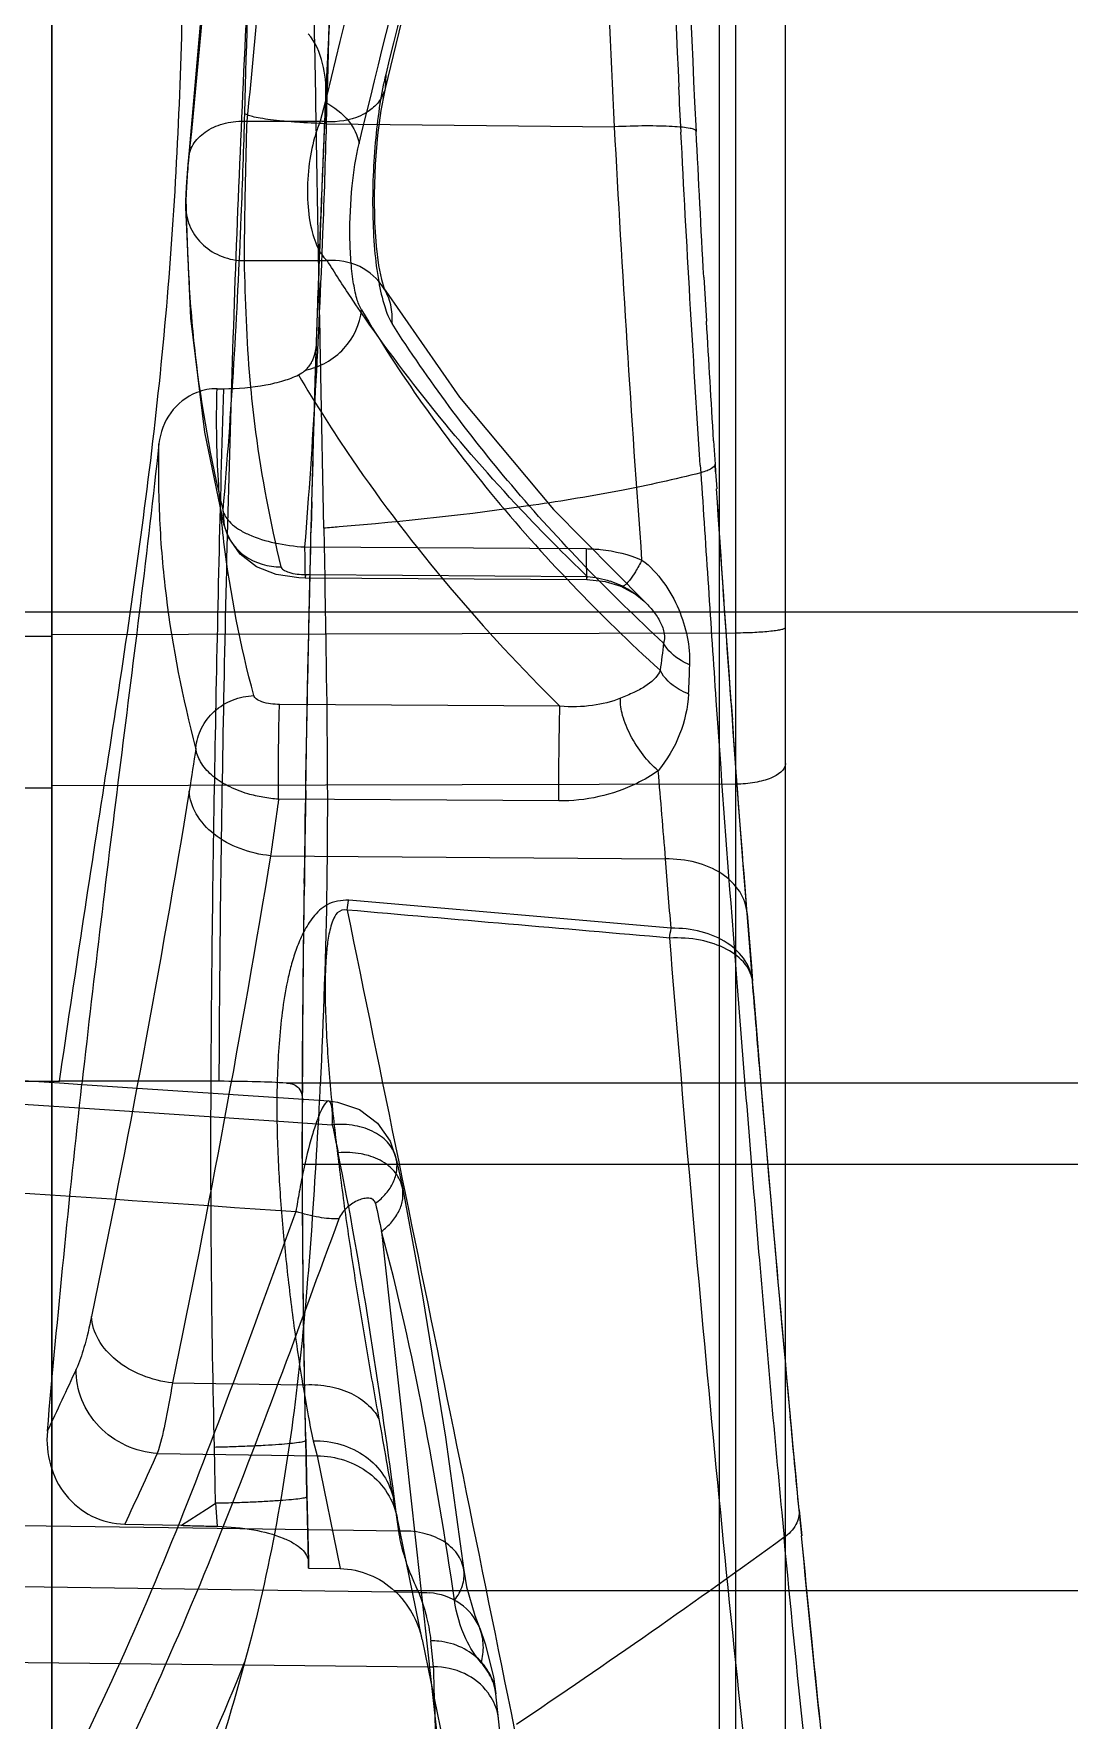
# Model space of a CAD drawing. Header units: millimetres. Extents: x 29875 to 31218, y -21313 to -20364.
# Drawn here: x 30166.59 to 30172.93, y -20673.61 to -20663.29 of the extents above; entities that cross this region are included whole.
import ezdxf

# ---------------------------------------------------------------- set-up
doc = ezdxf.new("R2010")
doc.units = ezdxf.units.MM
doc.header["$LTSCALE"] = 8
doc.layers.add('Cav-cor', color=30, linetype='Continuous')
doc.layers.add('WT', color=4, linetype='Continuous')

# ---------------------------------------------------------------- blocks, each defined once
blk = doc.blocks.new('20160903.150404')
at = {"layer": 'Cav-cor', "color": 241}
for p, q in [((0, 33.587), (0, 138.813)), ((-4.488, 16.469), (-4.488, 49.21)), ((-4.084, 26.261), (-4.084, 47.357)), ((-4.185, 36.331), (-4.185, 47.004)), ((-0.837, 39.239), (-0.984, 40.897)), ((-1.608, 39.935), (-1.607, 39.999)), ((-1.762, 39.953), (-1.681, 39.621)), ((-1.614, 39.62), (-1.608, 39.935)), ((-2.042, 39.75), (-2.039, 39.665)), ((-3.943, 39.402), (-3.934, 39.581)), ((-1.681, 39.621), (-1.676, 39.601)), ((-1.675, 39.579), (-1.677, 39.622)), ((-1.675, 39.579), (-1.676, 39.622)), ((-1.676, 39.601), (-1.671, 39.58)), ((-1.671, 39.58), (-1.642, 39.464)), ((-1.634, 38.54), (-1.615, 39.576)), ((-1.615, 39.576), (-1.614, 39.62)), ((-1.678, 39.449), (-3.442, 39.43)), ((-1.192, 39.464), (-1.642, 39.464)), ((-0.836, 39.226), (-0.837, 39.239)), ((-0.82, 38.973), (-0.819, 38.939)), ((-0.819, 38.939), (-0.819, 38.939)), ((-1.176, 38.611), (-1.683, 38.611)), ((-1.639, 38.233), (-1.634, 38.524)), ((-1.634, 38.524), (-1.634, 38.54)), ((-3.989, 38.51), (-4.004, 38.24)), ((-2.029, 38.444), (-2.029, 38.444)), ((-1.621, 38.17), (-1.629, 38.409)), ((-1.86, 38.341), (-1.83, 38.385)), ((-1.623, 38.236), (-1.628, 38.376)), ((-1.641, 38.167), (-1.639, 38.233)), ((-1.621, 38.17), (-1.623, 38.236)), ((-1.622, 38.194), (-1.623, 38.236)), ((-1.645, 37.939), (-1.642, 38.114)), ((-1.642, 38.114), (-1.641, 38.167)), ((-1.621, 38.167), (-1.622, 38.194)), ((-1.619, 38.117), (-1.621, 38.167)), ((-1.663, 36.973), (-1.645, 37.911)), ((-1.645, 37.911), (-1.645, 37.939)), ((-1.211, 37.882), (-1.215, 37.837)), ((-1.01, 37.827), (-1.049, 37.827)), ((-4.048, 37.508), (-4.057, 37.365)), ((-1.054, 36.989), (-0.936, 37.561)), ((-4.06, 37.318), (-4.067, 37.214)), ((-4.06, 37.318), (-4.057, 37.365)), ((-4.057, 37.365), (-4.06, 37.318)), ((-3.967, 37.359), (-3.97, 37.312)), ((-1.591, 37.135), (-1.587, 36.975)), ((-1.046, 37.085), (-1.054, 36.989)), ((-1.663, 36.973), (-1.669, 36.667)), ((-1.054, 36.989), (-1.055, 36.987)), ((-1.546, 36.858), (-3.268, 36.848)), ((-3.386, 36.645), (-3.273, 36.657)), ((-1.58, 36.689), (-3.275, 36.678)), ((-3.273, 36.657), (-3.275, 36.678)), ((-3.273, 36.657), (-1.551, 36.668)), ((-1.553, 36.689), (-1.58, 36.689)), ((-1.551, 36.668), (-1.553, 36.689)), ((-1.551, 36.668), (-1.51, 36.669)), ((-1.51, 36.669), (-1.371, 36.69)), ((-3.483, 36.617), (-3.386, 36.645)), ((-3.483, 36.617), (-3.474, 36.626)), ((28, 36.46), (-15, 36.46)), ((-3.624, 36.524), (-3.625, 36.524)), ((-4.185, 36.331), (0, 36.321)), ((-4.185, 35.406), (-4.185, 36.331)), ((0, 36.309), (9.489, 36.331)), ((-4.156, 35.902), (-4.164, 35.8)), ((-3.108, 35.883), (-1.393, 35.894)), ((-4.185, 35.406), (0, 35.395)), ((-4.185, 28.359), (-4.185, 35.406)), ((-3.102, 35.303), (-1.386, 35.314)), ((-1.554, 35.368), (-1.548, 35.044)), ((0, 35.381), (9.489, 35.406)), ((-1.548, 35.044), (-1.546, 34.863)), ((-1.337, 34.968), (-3.754, 34.948)), ((-1.546, 34.863), (-1.545, 34.797)), ((-1.546, 34.863), (-1.545, 34.826)), ((-1.544, 34.797), (-1.545, 34.863)), ((-1.545, 34.826), (-1.545, 34.797)), ((-1.545, 34.797), (-1.544, 34.76)), ((-3.788, 34.524), (-1.816, 34.695)), ((-4.253, 34.615), (-4.28, 34.289)), ((-4.159, 34.595), (-4.19, 34.192)), ((-4.28, 34.289), (-4.287, 34.2)), ((-4.19, 34.192), (-4.192, 34.167)), ((2.495, 33.744), (-0.046, 33.577)), ((-15, 33.576), (-1.435, 33.576)), ((-0.186, 33.567), (-1.694, 33.467)), ((-1.533, 33.457), (-1.534, 33.575)), ((-1.533, 33.575), (-1.532, 33.457)), ((-1.024, 33.587), (-0.046, 33.587)), ((-0.046, 33.577), (-0.186, 33.567)), ((-0.185, 33.587), (-0.183, 33.571)), ((0, 33.587), (-0.046, 33.587)), ((1.771, 33.587), (0, 33.587)), ((0, 25.275), (0, 33.587)), ((-1.694, 33.467), (-1.748, 33.46)), ((1.017, 33.503), (-0.169, 33.424)), ((-0.169, 33.424), (-1.419, 33.341)), ((-1.684, 33.323), (-1.715, 33.321)), ((-1.533, 33.333), (-1.684, 33.323)), ((-1.419, 33.341), (-1.533, 33.333)), ((-15, 33.077), (-1.533, 33.077)), ((-2.107, 33.112), (-2.144, 32.938)), ((-1.532, 33.077), (-1.532, 33.038)), ((-0.737, 31.741), (-1.534, 31.729)), ((-1.553, 31.397), (-1.549, 31.57)), ((-1.598, 31.386), (-1.622, 31.294)), ((-1.56, 31.059), (-1.553, 31.397)), ((-1.553, 31.388), (-1.56, 31.059)), ((-1.553, 31.397), (-1.553, 31.388)), ((-1.622, 31.294), (-1.763, 30.604)), ((-0.644, 31.309), (-1.622, 31.294)), ((-0.992, 31.346), (-0.999, 31.003)), ((-2.265, 30.171), (-2.089, 31.03)), ((-2.109, 30.934), (-2.096, 31.031)), ((-1.56, 31.059), (-1.569, 30.647)), ((-1.569, 30.647), (-1.561, 31.002)), ((-1.561, 31.002), (-1.56, 31.059)), ((-1, 31.004), (-1.012, 30.863)), ((-0.945, 30.968), (-0.999, 31.003)), ((-4.575, 30.921), (-4.587, 30.804)), ((-4.581, 30.866), (-4.571, 30.964)), ((-4.571, 30.964), (-4.575, 30.921)), ((-4.465, 30.948), (-4.479, 30.794)), ((-2.122, 30.833), (-2.109, 30.934)), ((-1.012, 30.849), (2.383, 30.899)), ((-0.792, 30.87), (-0.945, 30.968)), ((-0.446, 30.876), (-0.79, 30.869)), ((-4.587, 30.804), (-4.581, 30.866)), ((-2.122, 30.833), (-1.012, 30.849)), ((-2.52, 30.593), (-2.52, 30.595)), ((-1.57, 30.607), (-1.763, 30.604)), ((-1.569, 30.647), (-1.57, 30.607)), ((-1.57, 30.607), (-1.569, 30.647)), ((-15, 30.467), (-2.098, 30.467)), ((-2.244, 30.457), (-2.097, 30.46)), ((-2.097, 30.46), (2.368, 30.524)), ((-2.618, 30.237), (-2.617, 30.24)), ((-2.265, 30.171), (-2.541, 28.823)), ((-2.335, 30.003), (-2.318, 30.162)), ((2.335, 30.054), (-2.299, 30.003)), ((-2.299, 30.003), (-2.335, 30.003)), ((-2.757, 29.455), (-2.716, 29.838))]:
    blk.add_line(p, q, dxfattribs=at)
for points in [[(-3.532, 45.913), (-3.002, 43.674), (-2.486, 41.51), (-2.039, 39.665)], [(-2.039, 39.665), (-2.034, 39.645), (-2.012, 39.53), (-1.992, 39.379), (-1.977, 39.201), (-1.971, 39.015), (-1.974, 38.845), (-1.984, 38.699), (-1.999, 38.581), (-2.016, 38.495), (-2.03, 38.446), (-2.031, 38.442)], [(-0.819, 38.939), (-0.819, 38.948), (-0.819, 38.979), (-0.821, 39.016), (-0.823, 39.063), (-0.827, 39.117), (-0.831, 39.173), (-0.835, 39.224), (-0.837, 39.239)], [(-0.936, 37.561), (-0.85, 38.258), (-0.819, 38.939)], [(-2.029, 38.444), (-2.494, 37.775), (-3.069, 37.088), (-3.625, 36.524)], [(-2.031, 38.442), (-2.033, 38.437), (-2.029, 38.444)], [(-1.151, 36.814), (-1.079, 36.92), (-1.055, 36.987)], [(-1.371, 36.69), (-1.252, 36.737), (-1.151, 36.814)], [(-3.624, 36.524), (-3.568, 36.57), (-3.483, 36.617)], [(-1.748, 33.46), (-1.881, 33.414), (-1.992, 33.331)], [(-1.992, 33.331), (-2.07, 33.22), (-2.107, 33.111)], [(-2.144, 32.938), (-2.268, 32.274), (-2.407, 31.408), (-2.52, 30.593)], [(-2.52, 30.595), (-2.537, 30.493), (-2.588, 30.316), (-2.618, 30.237)], [(-2.617, 30.24), (-2.651, 30.143), (-2.701, 29.942), (-2.716, 29.837)]]:
    blk.add_lwpolyline(points, dxfattribs=at)
for centre, radius, start, end in [((654.534, 199.213), 675.343, 193.30194, 193.640023), ((-131.963, 33.796), 130.415, 2.56061, 4.20963), ((-137.949, 33.593), 136.405, 2.53298, 4.10666), ((-467.767, 48.384), 466.235, 358.96953, 359.35423), ((63.498, 45.972), 65.017, 185.11489, 185.74474), ((-129.285, 45.671), 125.593, 357.13653, 357.26325), ((-155.674, 32.98), 154.141, 2.00606, 2.4536), ((-129.081, 33.934), 127.53, 2.0109, 2.53716), ((-1.703, 40), 0.539, 272.4787, 276.5115), ((-138.597, 45.963), 134.815, 356.83091, 357.2108), ((-134.364, 45.933), 130.679, 356.23834, 357.1331), ((-136.951, 46.543), 133.698, 355.81141, 356.9504), ((-9.303, 43.39), 8.994, 326.1848, 327.9025), ((-150.913, 46.654), 147.149, 356.43632, 356.72189), ((-149.108, 33.286), 147.568, 1.43223, 1.89632), ((-151.718, 33.264), 150.177, 1.47683, 1.85158), ((-179.983, 48.56), 176.282, 355.46282, 356.30957), ((-169.261, 47.829), 165.535, 355.86823, 356.32336), ((0.37, 62.512), 25.62, 265.2373, 265.4495), ((-180.724, 32.525), 179.193, 1.16416, 1.42284), ((-181.859, 32.418), 180.33, 0.77702, 1.44814), ((-3.218, 36.042), 0.638, 101.5716, 107.8132), ((-3.213, 36.023), 0.658, 95.3646, 101.5824), ((-3.228, 36.106), 0.576, 124.0033, 133.4215), ((-3.229, 36.077), 0.602, 107.8017, 114.0631), ((7.854, 37.68), 11.682, 186.9304, 187.7573), ((20.461, 37.006), 24.377, 182.0466, 182.4646), ((-212.115, 31.888), 210.591, 0.94691, 1.16401), ((-193.473, 49.582), 189.811, 355.47746, 355.83602), ((15.639, 38.061), 16.698, 188.3827, 189.2963), ((-190.164, 50.607), 187.066, 355.19832, 355.36436), ((18.428, 37.951), 19.989, 187.5811, 188.5837), ((76.603, 48.097), 78.483, 189.3373, 191.72626), ((-211.839, 51.395), 208.734, 355.36398, 355.48085), ((29.081, 35.264), 30.766, 180.639, 180.7569), ((75.627, 47.606), 77.995, 189.32531, 191.73678), ((29.488, 35.269), 31.173, 180.757, 180.8794), ((-133.161, 33.061), 131.628, 0.22392, 0.75582), ((-4.73, 34.229), 2.952, 7.9096, 9.0794), ((33.405, 35.344), 35.091, 180.9031, 182.9072), ((-128.308, 32.922), 126.777, 0.29529, 0.83043), ((-211.463, 50.993), 207.856, 355.36613, 355.48082), ((1918.822, -359.835), 1960.719, 168.393651, 168.577535), ((-6.727, 34.057), 2.976, 7.8608, 9.0277), ((-250.093, 54.186), 246.617, 354.59702, 355.35178), ((-223.495, 51.969), 219.928, 355.23117, 355.36586), ((-248.736, 54.087), 245.257, 354.96223, 355.22838), ((41.028, 35.678), 42.721, 182.8362, 182.9684), ((-93.868, 23.188), 94.258, 5.02535, 6.32458), ((-50.734, 33.167), 49.201, 0.0855, 0.3381), ((-80.216, 33.195), 78.684, 359.9137, 0.19088), ((36.075, 25.384), 38.615, 168.1382, 168.3991), ((-58.015, 33.147), 56.482, 359.9286, 0.0947), ((-88.001, 33.316), 86.469, 358.722, 359.8158), ((-78.541, 33.171), 77.008, 359.68603, 359.92972), ((135.08, -1957.485), 1994.955, 93.810113, 93.925502), ((35.2, 24.955), 38.007, 168.0267, 168.2925), ((-73.047, 33.143), 71.514, 359.36936, 359.68448), ((1878.512, -175.417), 1892.006, 173.685783, 173.812226), ((-265.899, 55.577), 262.484, 354.74485, 354.96711), ((-80.292, 33.227), 78.76, 359.12415, 359.36633), ((-96.69, 33.483), 95.16, 358.84829, 359.121), ((51.01, 55.383), 56.322, 204.7255, 205.1525), ((-195.325, 49.107), 191.615, 354.5668, 354.73849), ((52.177, 55.294), 58.012, 204.42232, 204.89238), ((-122.99, 42.061), 118.938, 353.3131, 354.5691), ((-137.551, 43.458), 133.673, 353.50647, 354.56351), ((-155.299, 45.281), 151.406, 354.27425, 354.51327), ((27.691, 75.047), 54.71, 233.9845, 236.0757), ((-3.326, 31.024), 1.219, 344.2865, 351.0155), ((-3.304, 31.018), 1.195, 342.3266, 344.2544), ((-3.426, 31.058), 1.324, 338.1747, 342.2556), ((-2.27, 30.027), 0.431, 86.6382, 95.1953), ((-1.176, 30.035), 1.149, 158.4239, 165.9806), ((-1.201, 30.041), 1.123, 165.9756, 172.9175), ((-131.823, 42.925), 127.812, 353.95823, 354.27514), ((-1.214, 30.043), 1.11, 172.9357, 173.8502), ((31.87, 29.109), 34.218, 178.8356, 179.2726)]:
    blk.add_arc(centre, radius, start, end, dxfattribs=at)
blk.add_ellipse((-1.767, 30.063), major_axis=(0.109, 0.531), ratio=0.941381, start_param=0.208045, end_param=0.918515, dxfattribs=at)
for points, knots in [([(-1.024, 33.587), (-1.025, 33.966), (-1.032, 34.724), (-1.056, 36.241), (-1.103, 38.137), (-1.183, 40.031), (-1.268, 41.542), (-1.342, 42.669), (-1.425, 43.787), (-1.5, 44.71), (-1.566, 45.441), (-1.636, 46.157), (-1.752, 47.033), (-2.015, 48.048), (-2.473, 48.971), (-3.07, 49.79), (-3.528, 50.281), (-3.766, 50.515)], [0, 0, 0, 0, 0.064783, 0.129591, 0.259271, 0.388881, 0.453525, 0.517921, 0.581878, 0.645115, 0.676353, 0.707276, 0.768044, 0.827298, 0.885433, 0.942943, 1, 1, 1, 1]), ([(0.47, 36.598), (0.496, 37.66), (0.519, 39.254), (0.492, 41.375), (0.419, 43.465), (0.259, 45.517), (-0.044, 47.496), (-0.239, 48.445), (-0.348, 48.905)], [0, 0, 0, 0, 0.257898, 0.386559, 0.514556, 0.765209, 0.885214, 1, 1, 1, 1]), ([(-0.046, 33.587), (-0.092, 33.899), (-0.184, 34.522), (-0.377, 35.768), (-0.568, 37.015), (-0.703, 38.27), (-0.768, 39.213), (-0.803, 40.158), (-0.811, 41.102), (-0.804, 42.042), (-0.803, 42.979), (-0.82, 43.91), (-0.874, 44.83), (-0.972, 45.735), (-1.095, 46.474), (-1.225, 47.05), (-1.341, 47.471), (-1.479, 47.88), (-1.594, 48.144), (-1.655, 48.273)], [0, 0, 0, 0, 0.063692, 0.127403, 0.254886, 0.318649, 0.382401, 0.446105, 0.509708, 0.573145, 0.636322, 0.699099, 0.761285, 0.822645, 0.882926, 0.912616, 0.942004, 0.971112, 1, 1, 1, 1]), ([(-3.536, 45.992), (-3.29, 44.952), (-2.796, 42.87), (-2.297, 40.789), (-2.042, 39.75)], [0, 0, 0, 0, 0.499848, 1, 1, 1, 1]), ([(-1.879, 39.327), (-2.133, 40.354), (-2.63, 42.41), (-3.119, 44.468), (-3.363, 45.497)], [0, 0, 0, 0, 0.500193, 1, 1, 1, 1]), ([(-3.442, 39.43), (-3.395, 40.375), (-3.322, 42.265), (-3.303, 44.157), (-3.306, 45.102)], [0, 0, 0, 0, 0.499936, 1, 1, 1, 1]), ([(-1.755, 45.015), (-1.745, 44.087), (-1.737, 42.232), (-1.704, 40.376), (-1.678, 39.449)], [0, 0, 0, 0, 0.500096, 1, 1, 1, 1]), ([(-1.253, 44.861), (-1.194, 43.92), (-1.076, 42.041), (-0.93, 40.162), (-0.836, 39.226)], [0, 0, 0, 0, 0.500551, 1, 1, 1, 1]), ([(-1.253, 44.861), (-1.244, 43.97), (-1.236, 42.187), (-1.204, 40.404), (-1.178, 39.513)], [0, 0, 0, 0, 0.500065, 1, 1, 1, 1]), ([(-3.934, 39.581), (-3.871, 40.92), (-3.822, 42.448), (-3.809, 43.977), (-3.808, 44.166)], [0, 0, 0, 0, 0.87644, 1, 1, 1, 1]), ([(-3.712, 44.158), (-3.714, 43.784), (-3.731, 42.288), (-3.782, 40.794), (-3.836, 39.674)], [0, 0, 0, 0, 0.250195, 1, 1, 1, 1]), ([(-1.676, 39.622), (-1.679, 39.688), (-1.665, 39.821), (-1.612, 39.949), (-1.568, 40)], [0, 0, 0, 0, 0.494933, 1, 1, 1, 1]), ([(-2.042, 39.75), (-2.028, 39.692), (-2.003, 39.563), (-1.969, 39.279), (-1.957, 38.979), (-1.971, 38.686), (-1.994, 38.495), (-2.028, 38.343), (-2.061, 38.257), (-2.081, 38.226)], [0, 0, 0, 0, 0.117302, 0.254333, 0.554338, 0.698048, 0.82469, 0.926839, 1, 1, 1, 1]), ([(-2.039, 39.665), (-2.032, 39.639), (-2.008, 39.586), (-1.966, 39.546), (-1.943, 39.529)], [0, 0, 0, 0, 0.485085, 1, 1, 1, 1]), ([(-1.675, 39.579), (-1.727, 39.551), (-1.818, 39.482), (-1.872, 39.378), (-1.879, 39.327)], [0, 0, 0, 0, 0.536991, 1, 1, 1, 1]), ([(-1.943, 39.529), (-1.925, 39.517), (-1.845, 39.472), (-1.75, 39.458), (-1.68, 39.461)], [0, 0, 0, 0, 0.231363, 1, 1, 1, 1]), ([(-1.678, 39.449), (-1.617, 39.451), (-1.528, 39.455), (-1.414, 39.465), (-1.341, 39.473), (-1.279, 39.481), (-1.231, 39.491), (-1.199, 39.5), (-1.182, 39.508), (-1.178, 39.513)], [0, 0, 0, 0, 0.36223, 0.528035, 0.675108, 0.79908, 0.89593, 0.963099, 1, 1, 1, 1]), ([(-1.678, 39.449), (-1.672, 39.225), (-1.644, 38.36), (-1.597, 37.496), (-1.546, 36.858)], [0, 0, 0, 0, 0.259778, 1, 1, 1, 1]), ([(-1.642, 39.464), (-1.639, 39.457), (-1.625, 39.424), (-1.614, 39.39), (-1.607, 39.364)], [0, 0, 0, 0, 0.232775, 1, 1, 1, 1]), ([(-0.837, 39.239), (-0.84, 39.272), (-0.866, 39.339), (-0.95, 39.414), (-1.063, 39.459), (-1.148, 39.466), (-1.192, 39.464)], [0, 0, 0, 0, 0.214377, 0.450428, 0.715412, 1, 1, 1, 1]), ([(-1.192, 39.464), (-1.187, 39.306), (-1.182, 39.07), (-1.177, 38.786), (-1.176, 38.66), (-1.176, 38.611)], [0, 0, 0, 0, 0.558022, 0.82926, 1, 1, 1, 1]), ([(-1.178, 39.513), (-1.172, 39.302), (-1.145, 38.492), (-1.097, 37.683), (-1.046, 37.085)], [0, 0, 0, 0, 0.259911, 1, 1, 1, 1]), ([(-3.943, 39.402), (-3.942, 39.407), (-3.927, 39.416), (-3.899, 39.422), (-3.852, 39.428), (-3.791, 39.432), (-3.716, 39.435), (-3.599, 39.436), (-3.506, 39.433), (-3.442, 39.43)], [0, 0, 0, 0, 0.027419, 0.086308, 0.178646, 0.301549, 0.450917, 0.62147, 1, 1, 1, 1]), ([(-1.607, 39.364), (-1.59, 39.305), (-1.567, 39.18), (-1.559, 38.991), (-1.579, 38.817), (-1.614, 38.712), (-1.637, 38.67)], [0, 0, 0, 0, 0.260031, 0.538674, 0.795823, 1, 1, 1, 1]), ([(-1.894, 38.31), (-1.881, 38.331), (-1.861, 38.388), (-1.841, 38.49), (-1.827, 38.617), (-1.82, 38.813), (-1.831, 39.053), (-1.858, 39.242), (-1.879, 39.327)], [0, 0, 0, 0, 0.07252, 0.174421, 0.301106, 0.444912, 0.745343, 1, 1, 1, 1]), ([(-0.836, 39.226), (-0.831, 39.179), (-0.826, 39.109), (-0.821, 39.025), (-0.82, 38.987), (-0.82, 38.973)], [0, 0, 0, 0, 0.558886, 0.830161, 1, 1, 1, 1]), ([(-0.819, 38.939), (-0.82, 38.896), (-0.841, 38.808), (-0.922, 38.699), (-1.039, 38.628), (-1.13, 38.611), (-1.176, 38.611)], [0, 0, 0, 0, 0.243319, 0.490333, 0.743176, 1, 1, 1, 1]), ([(-0.82, 38.973), (-0.824, 38.816), (-0.833, 38.502), (-0.885, 37.869), (-0.971, 37.397), (-1.046, 37.085)], [0, 0, 0, 0, 0.246483, 0.495263, 1, 1, 1, 1]), ([(-1.637, 38.67), (-1.641, 38.664), (-1.654, 38.643), (-1.67, 38.623), (-1.683, 38.611)], [0, 0, 0, 0, 0.276021, 1, 1, 1, 1]), ([(-2.029, 38.444), (-1.994, 38.499), (-1.889, 38.593), (-1.751, 38.616), (-1.683, 38.611)], [0, 0, 0, 0, 0.490628, 1, 1, 1, 1]), ([(-2.081, 38.226), (-2.084, 38.264), (-2.079, 38.341), (-2.049, 38.412), (-2.029, 38.444)], [0, 0, 0, 0, 0.503191, 1, 1, 1, 1]), ([(-1.894, 38.31), (-2.126, 37.918), (-2.684, 37.133), (-3.35, 36.441), (-3.721, 36.103)], [0, 0, 0, 0, 0.476186, 1, 1, 1, 1]), ([(-3.275, 36.678), (-3.136, 36.811), (-2.623, 37.329), (-2.161, 37.897), (-1.86, 38.341)], [0, 0, 0, 0, 0.264184, 1, 1, 1, 1]), ([(-1.551, 37.941), (-1.639, 37.958), (-1.805, 38.05), (-1.886, 38.223), (-1.894, 38.31)], [0, 0, 0, 0, 0.506962, 1, 1, 1, 1]), ([(-3.742, 36.27), (-3.414, 36.573), (-2.815, 37.189), (-2.302, 37.88), (-2.081, 38.226)], [0, 0, 0, 0, 0.521207, 1, 1, 1, 1]), ([(-1.6, 38.014), (-1.603, 38.021), (-1.614, 38.055), (-1.618, 38.09), (-1.619, 38.117)], [0, 0, 0, 0, 0.240856, 1, 1, 1, 1]), ([(-1.551, 37.941), (-1.568, 37.955), (-1.586, 37.98), (-1.597, 38.007), (-1.6, 38.014)], [0, 0, 0, 0, 0.745026, 1, 1, 1, 1]), ([(-1.508, 37.912), (-1.611, 37.737), (-2.074, 37.008), (-2.639, 36.347), (-3.108, 35.883)], [0, 0, 0, 0, 0.234992, 1, 1, 1, 1]), ([(-1.508, 37.912), (-1.512, 37.914), (-1.527, 37.922), (-1.542, 37.932), (-1.551, 37.941)], [0, 0, 0, 0, 0.258525, 1, 1, 1, 1]), ([(-1.049, 37.827), (-1.136, 37.827), (-1.261, 37.837), (-1.414, 37.873), (-1.48, 37.897), (-1.508, 37.912)], [0, 0, 0, 0, 0.556408, 0.797474, 1, 1, 1, 1]), ([(-1.215, 37.837), (-1.224, 37.745), (-1.265, 37.375), (-1.335, 37.009), (-1.401, 36.737)], [0, 0, 0, 0, 0.248172, 1, 1, 1, 1]), ([(-1.235, 35.948), (-1.154, 36.256), (-1.06, 36.725), (-1.008, 37.356), (-1.006, 37.671), (-1.01, 37.827)], [0, 0, 0, 0, 0.503702, 0.752219, 1, 1, 1, 1]), ([(-1.049, 37.827), (-1.028, 37.121), (-0.996, 35.707), (-0.975, 34.293), (-0.972, 33.587)], [0, 0, 0, 0, 0.500162, 1, 1, 1, 1]), ([(-0.886, 37.803), (-0.823, 37.779), (-0.711, 37.69), (-0.662, 37.558), (-0.655, 37.491)], [0, 0, 0, 0, 0.499504, 1, 1, 1, 1]), ([(-0.881, 35.627), (-0.801, 35.933), (-0.708, 36.399), (-0.655, 37.025), (-0.652, 37.335), (-0.655, 37.49)], [0, 0, 0, 0, 0.504994, 0.753737, 1, 1, 1, 1]), ([(-0.655, 37.49), (-0.584, 36.838), (-0.418, 35.539), (-0.258, 34.238), (-0.185, 33.587)], [0, 0, 0, 0, 0.500156, 1, 1, 1, 1]), ([(-3.97, 37.312), (-4.001, 36.847), (-4.059, 35.941), (-4.125, 35.036), (-4.159, 34.595)], [0, 0, 0, 0, 0.513211, 1, 1, 1, 1]), ([(-4.057, 37.365), (-4.058, 37.354), (-4.036, 37.337), (-4.006, 37.323), (-3.983, 37.316), (-3.97, 37.312)], [0, 0, 0, 0, 0.33126, 0.623623, 1, 1, 1, 1]), ([(-3.97, 37.312), (-3.809, 37.271), (-3.469, 37.197), (-2.732, 37.075), (-2.154, 37.014), (-1.757, 36.981)], [0, 0, 0, 0, 0.222379, 0.466607, 1, 1, 1, 1]), ([(-1.046, 37.085), (-1.051, 37.054), (-1.084, 37.009), (-1.144, 36.964), (-1.232, 36.918), (-1.368, 36.877), (-1.485, 36.862), (-1.546, 36.858)], [0, 0, 0, 0, 0.1628, 0.268387, 0.390807, 0.678423, 1, 1, 1, 1]), ([(-1.055, 36.987), (-1.064, 36.951), (-1.096, 36.88), (-1.204, 36.77), (-1.324, 36.735), (-1.401, 36.737)], [0, 0, 0, 0, 0.245827, 0.494345, 1, 1, 1, 1]), ([(-1.546, 36.858), (-1.546, 36.832), (-1.547, 36.795), (-1.547, 36.749), (-1.548, 36.721), (-1.548, 36.699), (-1.549, 36.684), (-1.549, 36.676), (-1.55, 36.671), (-1.55, 36.669), (-1.55, 36.668), (-1.551, 36.668)], [0, 0, 0, 0, 0.410501, 0.583643, 0.72979, 0.846011, 0.930678, 0.960697, 0.982259, 0.995252, 1, 1, 1, 1]), ([(-3.61, 36.778), (-3.661, 36.74), (-3.748, 36.645), (-3.866, 36.433), (-3.905, 36.251), (-3.901, 36.136)], [0, 0, 0, 0, 0.262678, 0.523204, 1, 1, 1, 1]), ([(-3.268, 36.848), (-3.298, 36.847), (-3.414, 36.841), (-3.53, 36.812), (-3.61, 36.778)], [0, 0, 0, 0, 0.251932, 1, 1, 1, 1]), ([(-3.61, 36.778), (-3.597, 36.754), (-3.574, 36.711), (-3.543, 36.664), (-3.519, 36.636), (-3.504, 36.622), (-3.489, 36.614), (-3.483, 36.617)], [0, 0, 0, 0, 0.386301, 0.691377, 0.806321, 0.894878, 1, 1, 1, 1]), ([(-3.268, 36.848), (-3.268, 36.821), (-3.269, 36.784), (-3.269, 36.738), (-3.27, 36.71), (-3.27, 36.688), (-3.271, 36.673), (-3.271, 36.665), (-3.272, 36.66), (-3.272, 36.659), (-3.272, 36.657), (-3.273, 36.657)], [0, 0, 0, 0, 0.410735, 0.583956, 0.73014, 0.84635, 0.930955, 0.960923, 0.982419, 0.995333, 1, 1, 1, 1]), ([(-1.669, 36.667), (-1.671, 36.521), (-1.682, 35.939), (-1.688, 35.357), (-1.683, 34.921)], [0, 0, 0, 0, 0.251315, 1, 1, 1, 1]), ([(-1.401, 36.737), (-1.403, 36.729), (-1.419, 36.714), (-1.47, 36.694), (-1.518, 36.689), (-1.553, 36.689)], [0, 0, 0, 0, 0.143914, 0.367447, 1, 1, 1, 1]), ([(-3.625, 36.524), (-3.644, 36.506), (-3.68, 36.466), (-3.724, 36.401), (-3.749, 36.334), (-3.748, 36.288), (-3.742, 36.27)], [0, 0, 0, 0, 0.275196, 0.5504, 0.804634, 1, 1, 1, 1]), ([(-4.488, 36.366), (-4.488, 36.363), (-4.479, 36.356), (-4.462, 36.352), (-4.434, 36.346), (-4.379, 36.339), (-4.295, 36.333), (-4.223, 36.331), (-4.185, 36.331)], [0, 0, 0, 0, 0.028674, 0.088162, 0.180847, 0.303903, 0.62336, 1, 1, 1, 1]), ([(-3.901, 36.136), (-3.883, 36.144), (-3.821, 36.175), (-3.765, 36.225), (-3.742, 36.27)], [0, 0, 0, 0, 0.279826, 1, 1, 1, 1]), ([(-3.894, 35.958), (-3.874, 35.966), (-3.806, 36), (-3.745, 36.054), (-3.721, 36.103)], [0, 0, 0, 0, 0.279015, 1, 1, 1, 1]), ([(-3.721, 36.103), (-3.706, 36.06), (-3.645, 36.01), (-3.557, 35.965), (-3.505, 35.943), (-3.478, 35.932)], [0, 0, 0, 0, 0.451232, 0.706, 1, 1, 1, 1]), ([(-3.894, 35.958), (-3.89, 35.874), (-3.852, 35.704), (-3.764, 35.555), (-3.709, 35.488)], [0, 0, 0, 0, 0.493878, 1, 1, 1, 1]), ([(-3.709, 35.488), (-3.675, 35.517), (-3.613, 35.585), (-3.538, 35.7), (-3.49, 35.817), (-3.476, 35.897), (-3.478, 35.932)], [0, 0, 0, 0, 0.261219, 0.537319, 0.793192, 1, 1, 1, 1]), ([(-3.478, 35.932), (-3.424, 35.91), (-3.301, 35.88), (-3.175, 35.877), (-3.108, 35.883)], [0, 0, 0, 0, 0.468102, 1, 1, 1, 1]), ([(-1.393, 35.894), (-1.356, 35.894), (-1.306, 35.9), (-1.253, 35.923), (-1.237, 35.94), (-1.235, 35.948)], [0, 0, 0, 0, 0.635556, 0.85486, 1, 1, 1, 1]), ([(-0.881, 35.627), (-0.884, 35.669), (-0.908, 35.753), (-0.989, 35.858), (-1.103, 35.928), (-1.191, 35.946), (-1.235, 35.948)], [0, 0, 0, 0, 0.242699, 0.491554, 0.745283, 1, 1, 1, 1]), ([(-3.102, 35.303), (-3.101, 35.412), (-3.102, 35.573), (-3.105, 35.766), (-3.107, 35.85), (-3.108, 35.883)], [0, 0, 0, 0, 0.565287, 0.831919, 1, 1, 1, 1]), ([(-1.386, 35.314), (-1.385, 35.424), (-1.386, 35.584), (-1.389, 35.778), (-1.391, 35.862), (-1.393, 35.894)], [0, 0, 0, 0, 0.565219, 0.831893, 1, 1, 1, 1]), ([(-1.386, 35.314), (-1.355, 35.316), (-1.291, 35.324), (-1.186, 35.348), (-1.077, 35.39), (-0.977, 35.456), (-0.907, 35.535), (-0.884, 35.597), (-0.881, 35.627)], [0, 0, 0, 0, 0.150823, 0.299325, 0.509318, 0.697002, 0.8592, 1, 1, 1, 1]), ([(-4.488, 35.533), (-4.488, 35.491), (-4.422, 35.449), (-4.352, 35.427), (-4.28, 35.41), (-4.224, 35.406), (-4.185, 35.406)], [0, 0, 0, 0, 0.365017, 0.505754, 0.661652, 1, 1, 1, 1]), ([(-3.709, 35.488), (-3.668, 35.459), (-3.483, 35.351), (-3.265, 35.302), (-3.102, 35.303)], [0, 0, 0, 0, 0.23873, 1, 1, 1, 1]), ([(-1.337, 34.968), (-1.274, 34.974), (-1.151, 35.002), (-0.991, 35.089), (-0.877, 35.212), (-0.843, 35.315), (-0.84, 35.364)], [0, 0, 0, 0, 0.279287, 0.545516, 0.785897, 1, 1, 1, 1]), ([(-4.253, 34.615), (-4.25, 34.662), (-4.215, 34.759), (-4.098, 34.869), (-3.937, 34.936), (-3.816, 34.949), (-3.754, 34.948)], [0, 0, 0, 0, 0.214449, 0.450503, 0.715066, 1, 1, 1, 1]), ([(-1.816, 34.695), (-1.771, 34.696), (-1.683, 34.682), (-1.596, 34.596), (-1.54, 34.506), (-1.5, 34.413), (-1.469, 34.319), (-1.437, 34.193), (-1.41, 34.034), (-1.39, 33.842), (-1.379, 33.65), (-1.375, 33.458), (-1.378, 33.201), (-1.395, 32.88), (-1.43, 32.496), (-1.476, 32.112), (-1.514, 31.856), (-1.534, 31.729)], [0, 0, 0, 0, 0.042759, 0.078936, 0.111833, 0.143563, 0.174731, 0.205599, 0.266874, 0.327885, 0.388801, 0.449699, 0.510618, 0.632585, 0.754794, 0.877266, 1, 1, 1, 1]), ([(-1.807, 34.635), (-1.786, 34.64), (-1.741, 34.626), (-1.719, 34.573), (-1.703, 34.525), (-1.692, 34.476), (-1.685, 34.427), (-1.678, 34.362), (-1.673, 34.279), (-1.671, 34.18), (-1.672, 34.048), (-1.681, 33.817), (-1.707, 33.487), (-1.752, 33.092), (-1.805, 32.698), (-1.865, 32.305), (-1.93, 31.912), (-1.976, 31.652), (-2, 31.521)], [0, 0, 0, 0, 0.019812, 0.036235, 0.051994, 0.067508, 0.083048, 0.098541, 0.129483, 0.16044, 0.191412, 0.253418, 0.377651, 0.502095, 0.626641, 0.751196, 0.875677, 1, 1, 1, 1]), ([(-4.287, 34.192), (-4.284, 34.238), (-4.248, 34.335), (-4.132, 34.445), (-3.971, 34.512), (-3.85, 34.525), (-3.788, 34.524)], [0, 0, 0, 0, 0.214289, 0.450468, 0.715344, 1, 1, 1, 1]), ([(-4.359, 28.469), (-4.241, 29.447), (-4.036, 31.444), (-3.862, 33.444), (-3.78, 34.464)], [0, 0, 0, 0, 0.490641, 1, 1, 1, 1]), ([(-4.287, 34.192), (-4.284, 34.232), (-4.246, 34.318), (-4.125, 34.407), (-3.963, 34.459), (-3.842, 34.467), (-3.779, 34.464)], [0, 0, 0, 0, 0.194145, 0.424035, 0.697553, 1, 1, 1, 1]), ([(-4.192, 34.167), (-4.236, 33.609), (-4.323, 32.535), (-4.416, 31.462), (-4.465, 30.948)], [0, 0, 0, 0, 0.520395, 1, 1, 1, 1]), ([(-1.435, 33.576), (-1.45, 33.575), (-1.478, 33.571), (-1.529, 33.536), (-1.534, 33.487), (-1.533, 33.457)], [0, 0, 0, 0, 0.264037, 0.485464, 1, 1, 1, 1]), ([(-1.435, 33.576), (-1.375, 33.58), (-1.238, 33.585), (-1.101, 33.587), (-1.024, 33.587)], [0, 0, 0, 0, 0.439794, 1, 1, 1, 1]), ([(-0.972, 33.587), (-0.97, 33.213), (-0.971, 32.466), (-0.984, 31.72), (-0.992, 31.346)], [0, 0, 0, 0, 0.500036, 1, 1, 1, 1]), ([(-1.715, 33.321), (-1.716, 33.342), (-1.717, 33.377), (-1.715, 33.419), (-1.71, 33.444), (-1.705, 33.458), (-1.698, 33.467), (-1.693, 33.467)], [0, 0, 0, 0, 0.402526, 0.702909, 0.812916, 0.896922, 1, 1, 1, 1]), ([(-1.693, 33.467), (-1.685, 33.467), (-1.665, 33.446), (-1.645, 33.406), (-1.618, 33.338), (-1.578, 33.213), (-1.542, 33.067), (-1.513, 32.911), (-1.499, 32.83), (-1.493, 32.79)], [0, 0, 0, 0, 0.033499, 0.100754, 0.202063, 0.332996, 0.65576, 0.830348, 1, 1, 1, 1]), ([(-1.636, 33.466), (-1.62, 33.175), (-1.586, 32.596), (-1.509, 31.732), (-1.384, 30.877), (-1.257, 30.315), (-1.181, 30.037)], [0, 0, 0, 0, 0.252259, 0.501954, 0.750608, 1, 1, 1, 1]), ([(-2.107, 33.112), (-2.1, 33.145), (-2.066, 33.212), (-1.973, 33.283), (-1.851, 33.322), (-1.761, 33.325), (-1.715, 33.321)], [0, 0, 0, 0, 0.213109, 0.447733, 0.712556, 1, 1, 1, 1]), ([(-2.096, 31.031), (-2.048, 31.385), (-1.946, 32.093), (-1.823, 32.798), (-1.751, 33.149)], [0, 0, 0, 0, 0.499223, 1, 1, 1, 1]), ([(-1.936, 33.132), (-1.921, 33.136), (-1.861, 33.151), (-1.798, 33.153), (-1.751, 33.149)], [0, 0, 0, 0, 0.241994, 1, 1, 1, 1]), ([(-2.143, 32.938), (-2.141, 32.949), (-2.128, 32.993), (-2.101, 33.031), (-2.076, 33.055)], [0, 0, 0, 0, 0.244017, 1, 1, 1, 1]), ([(-1.98, 32.84), (-2.003, 32.857), (-2.045, 32.896), (-2.091, 32.965), (-2.113, 33.038), (-2.112, 33.088), (-2.107, 33.111)], [0, 0, 0, 0, 0.278965, 0.537383, 0.774918, 1, 1, 1, 1]), ([(-2.076, 33.055), (-2.067, 33.064), (-2.026, 33.098), (-1.975, 33.121), (-1.936, 33.132)], [0, 0, 0, 0, 0.235602, 1, 1, 1, 1]), ([(-2.016, 32.667), (-2.039, 32.685), (-2.081, 32.724), (-2.127, 32.792), (-2.15, 32.865), (-2.148, 32.915), (-2.144, 32.938)], [0, 0, 0, 0, 0.278806, 0.537164, 0.774769, 1, 1, 1, 1]), ([(-1.98, 32.84), (-1.978, 32.849), (-1.967, 32.866), (-1.938, 32.873), (-1.907, 32.87), (-1.874, 32.859), (-1.84, 32.841), (-1.796, 32.807), (-1.766, 32.772), (-1.756, 32.745)], [0, 0, 0, 0, 0.095838, 0.190114, 0.296959, 0.417224, 0.549869, 0.693898, 1, 1, 1, 1]), ([(-1.756, 32.745), (-1.716, 32.743), (-1.626, 32.753), (-1.54, 32.775), (-1.493, 32.79)], [0, 0, 0, 0, 0.453249, 1, 1, 1, 1]), ([(-1.756, 32.745), (-1.509, 32.08), (-1.149, 31.075), (-0.59, 29.758), (-0.107, 28.78), (0.446, 27.823), (1.265, 26.577), (1.952, 25.688), (2.436, 25.115)], [0, 0, 0, 0, 0.24278, 0.365328, 0.489717, 0.615923, 0.743342, 1, 1, 1, 1]), ([(-1.493, 32.79), (-1.253, 32.134), (-0.9, 31.144), (-0.346, 29.849), (0.136, 28.889), (0.69, 27.952), (1.506, 26.731), (2.191, 25.861), (2.671, 25.3)], [0, 0, 0, 0, 0.242735, 0.365257, 0.489631, 0.61585, 0.743289, 1, 1, 1, 1]), ([(-2.463, 30.411), (-2.407, 30.791), (-2.282, 31.548), (-2.118, 32.298), (-2.016, 32.667)], [0, 0, 0, 0, 0.501301, 1, 1, 1, 1]), ([(-0.737, 31.741), (-0.674, 31.748), (-0.551, 31.778), (-0.392, 31.869), (-0.279, 31.994), (-0.244, 32.098), (-0.242, 32.147)], [0, 0, 0, 0, 0.278169, 0.544607, 0.785783, 1, 1, 1, 1]), ([(-0.242, 32.147), (-0.229, 32.083), (-0.203, 31.974), (-0.168, 31.868), (-0.149, 31.825)], [0, 0, 0, 0, 0.580736, 1, 1, 1, 1]), ([(-0.644, 31.309), (-0.578, 31.313), (-0.446, 31.347), (-0.281, 31.464), (-0.172, 31.631), (-0.147, 31.762), (-0.149, 31.825)], [0, 0, 0, 0, 0.253951, 0.507779, 0.757087, 1, 1, 1, 1]), ([(-1.534, 31.729), (-1.584, 31.732), (-1.681, 31.727), (-1.817, 31.689), (-1.928, 31.621), (-1.982, 31.556), (-2, 31.521)], [0, 0, 0, 0, 0.278007, 0.540723, 0.781236, 1, 1, 1, 1]), ([(-1.534, 31.729), (-1.547, 31.666), (-1.566, 31.551), (-1.586, 31.437), (-1.598, 31.386)], [0, 0, 0, 0, 0.552811, 1, 1, 1, 1]), ([(-0.737, 31.741), (-0.724, 31.656), (-0.698, 31.511), (-0.664, 31.367), (-0.644, 31.309)], [0, 0, 0, 0, 0.582188, 1, 1, 1, 1]), ([(-2, 31.521), (-2.016, 31.436), (-2.044, 31.272), (-2.073, 31.108), (-2.089, 31.03)], [0, 0, 0, 0, 0.521784, 1, 1, 1, 1]), ([(-1.598, 31.386), (-1.656, 31.388), (-1.769, 31.373), (-1.922, 31.299), (-2.037, 31.181), (-2.079, 31.081), (-2.089, 31.03)], [0, 0, 0, 0, 0.262097, 0.516517, 0.761549, 1, 1, 1, 1]), ([(-1.553, 31.388), (-1.553, 31.387), (-1.549, 31.384), (-1.541, 31.381), (-1.527, 31.378), (-1.499, 31.374), (-1.452, 31.368), (-1.384, 31.363), (-1.3, 31.357), (-1.204, 31.353), (-1.1, 31.349), (-1.028, 31.347), (-0.992, 31.346)], [0, 0, 0, 0, 0.007134, 0.022461, 0.046768, 0.080062, 0.172636, 0.296594, 0.447428, 0.619513, 0.806463, 1, 1, 1, 1]), ([(0.028, 31.445), (0.034, 31.376), (0.022, 31.235), (-0.073, 31.046), (-0.238, 30.911), (-0.377, 30.878), (-0.446, 30.876)], [0, 0, 0, 0, 0.250076, 0.500146, 0.749968, 1, 1, 1, 1]), ([(-1.622, 31.294), (-1.679, 31.294), (-1.793, 31.276), (-1.945, 31.197), (-2.06, 31.072), (-2.102, 30.968), (-2.113, 30.915)], [0, 0, 0, 0, 0.256437, 0.508848, 0.756243, 1, 1, 1, 1]), ([(-1.56, 31.043), (-1.56, 31.042), (-1.556, 31.039), (-1.548, 31.037), (-1.534, 31.034), (-1.507, 31.03), (-1.46, 31.025), (-1.391, 31.02), (-1.307, 31.014), (-1.211, 31.01), (-1.107, 31.006), (-1.036, 31.004), (-1, 31.004)], [0, 0, 0, 0, 0.006894, 0.022151, 0.046438, 0.079733, 0.172339, 0.296342, 0.447228, 0.61937, 0.806385, 1, 1, 1, 1]), ([(-4.571, 30.964), (-4.574, 30.933), (-4.557, 30.864), (-4.508, 30.815), (-4.479, 30.794)], [0, 0, 0, 0, 0.464061, 1, 1, 1, 1]), ([(-2.52, 30.595), (-2.515, 30.63), (-2.484, 30.703), (-2.39, 30.782), (-2.264, 30.829), (-2.171, 30.836), (-2.122, 30.833)], [0, 0, 0, 0, 0.212667, 0.447812, 0.71298, 1, 1, 1, 1]), ([(-1.012, 30.863), (-1.087, 30.861), (-1.223, 30.848), (-1.381, 30.808), (-1.478, 30.762), (-1.527, 30.727), (-1.559, 30.689), (-1.568, 30.66), (-1.569, 30.647)], [0, 0, 0, 0, 0.354391, 0.650528, 0.767236, 0.86194, 0.937339, 1, 1, 1, 1]), ([(-0.79, 30.869), (-0.827, 30.868), (-0.901, 30.865), (-0.975, 30.864), (-1.012, 30.863)], [0, 0, 0, 0, 0.499898, 1, 1, 1, 1]), ([(-2.463, 30.411), (-2.484, 30.437), (-2.517, 30.495), (-2.524, 30.562), (-2.52, 30.593)], [0, 0, 0, 0, 0.519747, 1, 1, 1, 1]), ([(-2.244, 30.457), (-2.241, 30.466), (-2.224, 30.502), (-2.208, 30.538), (-2.197, 30.566)], [0, 0, 0, 0, 0.233685, 1, 1, 1, 1]), ([(-2.265, 30.171), (-2.254, 30.227), (-2.212, 30.336), (-2.14, 30.428), (-2.098, 30.467)], [0, 0, 0, 0, 0.499465, 1, 1, 1, 1]), ([(-2.627, 30.027), (-2.589, 30.071), (-2.513, 30.192), (-2.475, 30.329), (-2.463, 30.411)], [0, 0, 0, 0, 0.412513, 1, 1, 1, 1]), ([(-2.617, 30.24), (-2.593, 30.299), (-2.506, 30.407), (-2.376, 30.45), (-2.309, 30.456)], [0, 0, 0, 0, 0.48577, 1, 1, 1, 1]), ([(-2.627, 30.027), (-2.636, 30.062), (-2.645, 30.133), (-2.631, 30.204), (-2.618, 30.237)], [0, 0, 0, 0, 0.50446, 1, 1, 1, 1]), ([(-2.507, 30.12), (-2.463, 30.141), (-2.399, 30.159), (-2.334, 30.162), (-2.318, 30.162)], [0, 0, 0, 0, 0.748136, 1, 1, 1, 1]), ([(-2.651, 30.003), (-2.642, 30.016), (-2.602, 30.063), (-2.549, 30.1), (-2.507, 30.12)], [0, 0, 0, 0, 0.246341, 1, 1, 1, 1]), ([(-2.716, 29.838), (-2.713, 29.871), (-2.692, 29.94), (-2.651, 29.999), (-2.627, 30.027)], [0, 0, 0, 0, 0.46839, 1, 1, 1, 1]), ([(-2.716, 29.838), (-2.715, 29.853), (-2.704, 29.911), (-2.678, 29.967), (-2.651, 30.003)], [0, 0, 0, 0, 0.247604, 1, 1, 1, 1]), ([(-2.668, 29.844), (-2.631, 29.894), (-2.528, 29.976), (-2.399, 30.003), (-2.335, 30.003)], [0, 0, 0, 0, 0.48896, 1, 1, 1, 1]), ([(-2.34, 29.804), (-2.34, 29.825), (-2.338, 29.891), (-2.337, 29.957), (-2.335, 30.003)], [0, 0, 0, 0, 0.307514, 1, 1, 1, 1]), ([(-1.181, 30.037), (-1.049, 29.713), (-0.768, 29.063), (-0.44, 28.435), (-0.265, 28.125)], [0, 0, 0, 0, 0.495759, 1, 1, 1, 1]), ([(-1.181, 30.036), (-1.094, 29.718), (-0.903, 29.086), (-0.66, 28.471), (-0.523, 28.17)], [0, 0, 0, 0, 0.498564, 1, 1, 1, 1]), ([(-2.733, 29.679), (-2.732, 29.694), (-2.721, 29.752), (-2.695, 29.808), (-2.668, 29.844)], [0, 0, 0, 0, 0.247603, 1, 1, 1, 1])]:
    blk.add_open_spline(points, degree=3, knots=knots, dxfattribs=at)
for points in [[(-1.176, 38.611), (-1.181, 38.368), (-1.19, 38.124), (-1.211, 37.882)], [(-1.01, 37.827), (-0.968, 37.827), (-0.925, 37.819), (-0.886, 37.803)], [(-3.474, 36.626), (-3.501, 36.614), (-3.526, 36.6), (-3.55, 36.584)], [(-3.78, 34.464), (-3.122, 34.521), (-2.464, 34.578), (-1.807, 34.635)]]:
    blk.add_open_spline(points, degree=3, dxfattribs=at)

msp = doc.modelspace()

# ---------------------------------------------------------------- linework, layer by layer
at = {"layer": 'Cav-cor', "color": 241}
msp.add_line((30166.706, -20512.239), (30166.706, -20722.239), dxfattribs=at)

# ---------------------------------------------------------------- block references
at = {"layer": 'WT', "xscale": -1}
msp.add_blockref('20160903.150404', (30166.706, -20703.29), dxfattribs=at)

doc.saveas('drawing.dxf')
